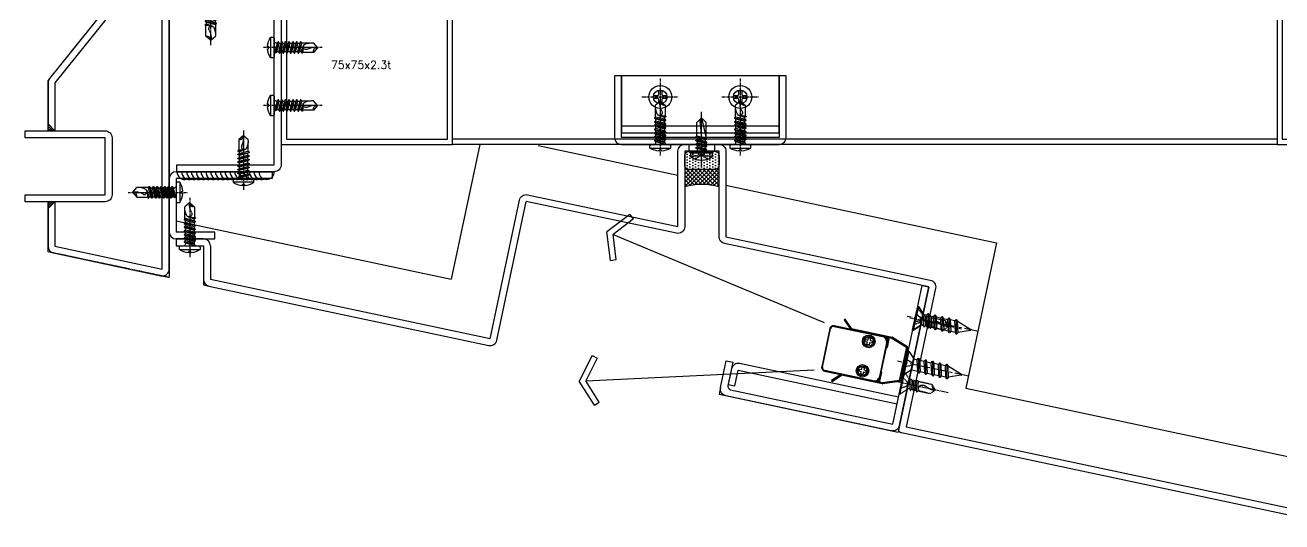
# Model space of a CAD drawing. Extents: x -3378 to 102197, y -3799 to 48702.
# Drawn here: x 85036 to 85585, y 17553 to 17770 of the extents above; entities that cross this region are included whole.
import ezdxf

# ---------------------------------------------------------------- set-up
doc = ezdxf.new("R2010")
doc.units = 0
doc.linetypes.add('CENTER', pattern=[2, 1.25, -0.25, 0.25, -0.25])
doc.linetypes.add('HIDDEN', pattern=[0.375, 0.25, -0.125])
for name, color, linetype in [('24WELD', 55, 'Continuous'), ('ARR', 6, 'Continuous'), ('BCM-draft', 252, 'Continuous'), ('BCM-SIL', 8, 'Continuous'), ('CENTER', 4, 'CENTER'), ('CL', 14, 'CENTER'), ('GM_SECT_15', 15, 'Continuous'), ('HIDDEN', 9, 'HIDDEN'), ('LAYER3', 165, 'Continuous'), ('螺絲 固定五金 FASTENERS', 124, 'Continuous'), ('螺絲、螺栓', 4, 'Continuous'), ('視覺模型鋁擠型暫替', 4, 'Continuous'), ('視覺模型鋁擠型暫替-RefEdit0', 4, 'Continuous'), ('金屬面材 METAL PANEL', 2, 'Continuous'), ('隱藏線 HIDDEN', 8, 'HIDDEN')]:
    doc.layers.add(name, color=color, linetype=linetype)
doc.layers.add('不顯示', color=254, linetype='Continuous', plot=False)
doc.styles.add('DIM', font='simplex.shx', dxfattribs={"bigfont": 'chineset.shx'})
pattern_1 = [(45, (-80779.971, -992207.95374), (-0.44194173824, 0.44194173824), [])]

# ---------------------------------------------------------------- blocks, each defined once
blk = doc.blocks.new('雨遮外緣鋁擠型03')
at = {"layer": '視覺模型鋁擠型暫替', "linetype": 'Continuous'}
h = blk.add_hatch(dxfattribs=at)
h.set_pattern_fill('ANSI31', color=1, scale=5)
h.set_pattern_definition(pattern_1)
h.paths.add_polyline_path([(0, 53), (3, 53), (0, 56)])
h = blk.add_hatch(dxfattribs=at)
h.set_pattern_fill('ANSI31', color=1, scale=5)
h.set_pattern_definition(pattern_1)
h.paths.add_polyline_path([(0, 19), (3, 22), (0, 22)])
for p, q in [((0, 56), (0, 56)), ((0, 56), (0, 56)), ((0, 56), (3, 53)), ((3, 22), (0, 19)), ((0, 19), (0, 19)), ((0, 19), (0, 19))]:
    blk.add_line(p, q, dxfattribs=at)
at = {"layer": '視覺模型鋁擠型暫替', "color": 1, "linetype": 'Continuous'}
for points in [[(3, 53), (0, 53), (0, 56), (3, 53)], [(3, 22), (0, 22), (0, 19), (3, 22)]]:
    blk.add_lwpolyline(points, dxfattribs=at)
at = {"layer": '金屬面材 METAL PANEL'}
blk.add_lwpolyline([(0, 19), (0, 2.54, 0.3543), (2.38, -0.39), (49.38, -10.35, 0.476787), (53, -7.42), (53, 137.36), (50.11, 137.36), (0.66, 75.82, 0.170863), (0, 73.94), (0, 56)], format="xyb", dxfattribs=at)
blk.add_lwpolyline([(2.99, 22), (3, 2.54), (50, -7.42), (50, 132.43), (3, 73.94), (2.99, 53)], dxfattribs=at)
blk.add_lwpolyline([(-10, 53), (25, 53, -0.414214), (28, 50), (28, 25, -0.414214), (25, 22), (-10, 22), (-10, 25), (25, 25), (25, 50), (-10, 50)], format="xyb", close=True, dxfattribs=at)
at = {"layer": '隱藏線 HIDDEN'}
blk.add_lwpolyline([(0, 53), (0, 75), (50.11, 137.36), (53, 137.36), (53, -11.12), (0, 0.11), (0, 22)], dxfattribs=at)
blk = doc.blocks.new('A$C19CB1797')
at = {"layer": 'BCM-SIL'}
for p, q in [((8.28, 24.29, 0), (8.28, 0, 0)), ((3.53, 19.39, 0), (13.03, 19.39, 0)), ((3.53, 18.16, 0), (13.03, 18.16, 0)), ((6.49, 17.06, 0), (5.88, 16.71, 0)), ((5.88, 16.71, 0), (10.68, 15.91, 0)), ((5.88, 16.71, 0), (5.88, 16.51, 0)), ((5.88, 16.51, 0), (10.68, 15.72, 0)), ((5.88, 16.51, 0), (6.49, 16.16, 0)), ((6.49, 17.06, 0), (10.07, 16.26, 0)), ((10.07, 17.06, 0), (10.07, 16.26, 0)), ((10.07, 17.06, 0), (10.07, 16.26, 0)), ((6.49, 15.47, 0), (5.88, 15.12, 0)), ((5.88, 15.12, 0), (10.68, 14.32, 0)), ((5.88, 15.12, 0), (5.88, 14.92, 0)), ((5.88, 14.92, 0), (10.68, 14.13, 0)), ((5.88, 14.92, 0), (6.49, 14.57, 0)), ((6.49, 13.88, 0), (5.88, 13.53, 0)), ((5.88, 13.53, 0), (10.68, 12.74, 0)), ((5.88, 13.53, 0), (5.88, 13.33, 0)), ((5.88, 13.33, 0), (10.68, 12.54, 0)), ((5.88, 13.33, 0), (6.49, 12.98, 0)), ((6.49, 12.3, 0), (5.88, 11.94, 0)), ((5.88, 11.94, 0), (10.68, 11.15, 0)), ((5.88, 11.94, 0), (5.88, 11.75, 0)), ((5.88, 11.75, 0), (10.68, 10.95, 0)), ((5.88, 11.75, 0), (6.28, 11.52, 0)), ((8.28, 2.66, 0), (6.28, 11.52, 0)), ((6.28, 11.52, 0), (6.28, 4.66, 0)), ((6.28, 11.52, 0), (10.28, 10.72, 0)), ((6.49, 16.16, 0), (10.07, 15.36, 0)), ((6.49, 16.16, 0), (6.49, 15.47, 0)), ((6.49, 15.47, 0), (10.07, 14.68, 0)), ((6.49, 14.57, 0), (10.07, 13.78, 0)), ((6.49, 14.57, 0), (6.49, 13.88, 0)), ((6.49, 13.88, 0), (10.07, 13.09, 0)), ((6.49, 12.98, 0), (10.07, 12.19, 0)), ((6.49, 12.98, 0), (6.49, 12.3, 0)), ((6.49, 12.3, 0), (10.07, 11.5, 0)), ((9.03, 4.16, 0), (8.28, 11.12, 0)), ((10.07, 16.26, 0), (10.68, 15.91, 0)), ((10.68, 15.72, 0), (10.07, 15.36, 0)), ((10.07, 15.36, 0), (10.07, 14.68, 0)), ((10.07, 14.68, 0), (10.68, 14.32, 0)), ((10.68, 14.13, 0), (10.07, 13.78, 0)), ((10.07, 13.78, 0), (10.07, 13.09, 0)), ((10.07, 13.09, 0), (10.68, 12.74, 0)), ((10.68, 12.54, 0), (10.07, 12.19, 0)), ((10.07, 12.19, 0), (10.07, 11.5, 0)), ((10.07, 11.5, 0), (10.68, 11.15, 0)), ((10.68, 15.91, 0), (10.68, 15.72, 0)), ((10.68, 14.32, 0), (10.68, 14.13, 0)), ((10.68, 12.74, 0), (10.68, 12.54, 0)), ((10.68, 11.15, 0), (10.68, 10.95, 0)), ((10.68, 10.95, 0), (10.28, 10.72, 0)), ((10.28, 10.72, 0), (10.28, 4.66, 0)), ((6.28, 4.66, 0), (8.28, 2.66, 0)), ((8.28, 2.66, 0), (10.28, 4.66, 0)), ((8.28, 2.66, 0), (9.03, 4.16, 0))]:
    blk.add_line(p, q, dxfattribs=at)
at = {"layer": 'BCM-SIL', "elevation": 0}
blk.add_lwpolyline([(12.8, 19.81, 0.297439), (3.75, 19.81, 0.253368), (3.53, 19.39), (3.53, 18.16, 0.414214), (4.03, 17.66), (12.53, 17.66, 0.414214), (13.03, 18.16), (13.03, 19.39, 0.253368)], format="xyb", close=True, dxfattribs=at)
at = {"layer": 'BCM-SIL', "ltscale": 0.1, "elevation": 0}
blk.add_lwpolyline([(5.78, 20.77), (7.8, 18.64, 0.205918), (8.28, 18.43, 0.205918), (8.75, 18.64), (10.78, 20.77)], format="xyb", dxfattribs=at)
at = {"layer": 'BCM-SIL'}
for centre, start, end in [((5.89, 17.06, 0), 0, 90), ((10.67, 17.06, 0), 90, 180)]:
    blk.add_arc(centre, 0.6, start, end, dxfattribs=at)
blk = doc.blocks.new('*U652')
blk.add_lwpolyline([(5, -0.3), (5, 0), (-5, 0), (-5, -0.3)])
at = {"layer": 'CL'}
blk.add_line((0, -20.87), (0, 2.23), dxfattribs=at)
at = {"layer": 'HIDDEN'}
for p, q in [((-5, -0.3), (-2.5, -2.8)), ((5, -0.3), (-5, -0.3)), ((2.5, -2.8), (-2.5, -2.8)), ((-1.92, -4.11), (-2.46, -4.42)), ((-2.46, -4.42), (-2.46, -4.6)), ((-2.46, -4.6), (-1.92, -4.91)), ((1.92, -3.4), (-1.92, -4.11)), ((-1.92, -4.11), (-1.92, -3.51)), ((1.92, -4.2), (-1.92, -4.91)), ((1.92, -4.83), (-1.92, -5.54)), ((-1.92, -5.54), (-1.92, -4.91)), ((1.92, -3.4), (2.46, -3.71)), ((2.46, -3.89), (1.92, -4.2)), ((1.92, -4.83), (1.92, -4.2)), ((1.92, -4.83), (2.46, -5.14)), ((2.46, -5.32), (1.92, -5.63)), ((2.46, -3.71), (2.46, -3.89)), ((5, -0.3), (2.5, -2.8)), ((-1.92, -5.54), (-2.46, -5.85)), ((-2.46, -5.85), (-2.46, -6.03)), ((-2.46, -6.03), (-1.92, -6.34)), ((-1.92, -6.97), (-2.46, -7.28)), ((-2.46, -7.28), (-2.46, -7.46)), ((-2.46, -7.46), (-2.05, -7.7)), ((2.05, -6.98), (-2.05, -7.7)), ((-2.05, -13.3), (-2.05, -7.7)), ((-2.05, -13.3), (-1.9, -8.44)), ((1.92, -5.63), (-1.92, -6.34)), ((1.92, -6.26), (-1.92, -6.97)), ((-1.92, -6.97), (-1.92, -6.34)), ((1.92, -6.26), (2.46, -6.57)), ((2.46, -6.75), (2.05, -6.98)), ((2.05, -13.25), (2.05, -6.98)), ((2.46, -6.57), (2.46, -6.75)), ((0, -15), (-2.05, -13.3)), ((2.05, -13.25), (0, -15))]:
    blk.add_line(p, q, dxfattribs=at)
for points in [[(-2.5, 0), (-1.03, -2.24, 0.216006), (0, -2.8)], [(2.5, 0), (1.03, -2.24, -0.216006), (0, -2.8)]]:
    blk.add_lwpolyline(points, format="xyb", dxfattribs=at)
for points in [[(-1.9, -8.44), (-1.71, -8.23), (-1.43, -8.04), (-1.18, -7.91), (-0.96, -7.83), (-0.77, -7.79), (-0.6, -7.78), (-0.45, -7.79), (-0.31, -7.82), (-0.18, -7.85), (-0.06, -7.89), (0.05, -7.93), (0.16, -7.97), (0.25, -8.02), (0.34, -8.08), (0.42, -8.14), (0.49, -8.2), (0.55, -8.26), (0.61, -8.33), (0.66, -8.4), (0.7, -8.48), (0.75, -8.56), (0.78, -8.64), (0.82, -8.72), (0.86, -8.8), (0.89, -8.89), (0.93, -8.98), (0.96, -9.07), (0.98, -9.16), (1.01, -9.26), (1.02, -9.37), (1.03, -9.48), (1.03, -9.6), (1.01, -9.73), (0.99, -9.86), (0.96, -10.01), (0.92, -10.15), (0.88, -10.31), (0.82, -10.47), (0.77, -10.63), (0.71, -10.8), (0.64, -10.97), (0.57, -11.14), (0.5, -11.32), (0.43, -11.5), (0.36, -11.68), (0.28, -11.86), (0.21, -12.04), (0.14, -12.22), (0.07, -12.41), (0.01, -12.61), (-0.05, -12.85), (-0.09, -13.14), (-0.11, -13.51), (-0.12, -13.97), (-0.1, -14.53), (0, -15)], [(1.92, -6.26), (1.92, -5.63)], [(2.05, -13.25), (1.65, -13.31), (1.2, -13.49), (0.87, -13.66), (0.62, -13.82), (0.43, -14), (0.27, -14.23), (0.12, -14.52), (0, -15)]]:
    blk.add_lwpolyline(points, dxfattribs=at)
for centre, radius, start, end in [((-2.62, -3.49), 0.699, 357.9568, 80.164), ((2.61, -3.48), 0.689, 98.9003, 173.2586)]:
    blk.add_arc(centre, radius, start, end, dxfattribs=at)
blk = doc.blocks.new('*U651')
blk.add_lwpolyline([(5, -0.3), (5, 0), (-5, 0), (-5, -0.3)])
at = {"layer": 'CL'}
blk.add_line((0, -20.87), (0, 2.23), dxfattribs=at)
at = {"layer": 'HIDDEN'}
for p, q in [((-5, -0.3), (-2.5, -2.8)), ((5, -0.3), (-5, -0.3)), ((2.5, -2.8), (-2.5, -2.8)), ((-1.92, -4.11), (-2.46, -4.42)), ((-2.46, -4.42), (-2.46, -4.6)), ((-2.46, -4.6), (-1.92, -4.91)), ((1.92, -3.4), (-1.92, -4.11)), ((-1.92, -4.11), (-1.92, -3.51)), ((1.92, -4.2), (-1.92, -4.91)), ((1.92, -4.83), (-1.92, -5.54)), ((-1.92, -5.54), (-1.92, -4.91)), ((1.92, -3.4), (2.46, -3.71)), ((2.46, -3.89), (1.92, -4.2)), ((1.92, -4.83), (1.92, -4.2)), ((1.92, -4.83), (2.46, -5.14)), ((2.46, -5.32), (1.92, -5.63)), ((2.46, -3.71), (2.46, -3.89)), ((5, -0.3), (2.5, -2.8)), ((-1.92, -5.54), (-2.46, -5.85)), ((-2.46, -5.85), (-2.46, -6.03)), ((-2.46, -6.03), (-1.92, -6.34)), ((-1.92, -6.97), (-2.46, -7.28)), ((-2.46, -7.28), (-2.46, -7.46)), ((-2.46, -7.46), (-2.05, -7.7)), ((2.05, -6.98), (-2.05, -7.7)), ((-2.05, -13.3), (-2.05, -7.7)), ((-2.05, -13.3), (-1.9, -8.44)), ((1.92, -5.63), (-1.92, -6.34)), ((1.92, -6.26), (-1.92, -6.97)), ((-1.92, -6.97), (-1.92, -6.34)), ((1.92, -6.26), (2.46, -6.57)), ((2.46, -6.75), (2.05, -6.98)), ((2.05, -13.25), (2.05, -6.98)), ((2.46, -6.57), (2.46, -6.75)), ((0, -15), (-2.05, -13.3)), ((2.05, -13.25), (0, -15))]:
    blk.add_line(p, q, dxfattribs=at)
for points in [[(-2.5, 0), (-1.03, -2.24, 0.216006), (0, -2.8)], [(2.5, 0), (1.03, -2.24, -0.216006), (0, -2.8)]]:
    blk.add_lwpolyline(points, format="xyb", dxfattribs=at)
for points in [[(-1.9, -8.44), (-1.71, -8.23), (-1.43, -8.04), (-1.18, -7.91), (-0.96, -7.83), (-0.77, -7.79), (-0.6, -7.78), (-0.45, -7.79), (-0.31, -7.82), (-0.18, -7.85), (-0.06, -7.89), (0.05, -7.93), (0.16, -7.97), (0.25, -8.02), (0.34, -8.08), (0.42, -8.14), (0.49, -8.2), (0.55, -8.26), (0.61, -8.33), (0.66, -8.4), (0.7, -8.48), (0.75, -8.56), (0.78, -8.64), (0.82, -8.72), (0.86, -8.8), (0.89, -8.89), (0.93, -8.98), (0.96, -9.07), (0.98, -9.16), (1.01, -9.26), (1.02, -9.37), (1.03, -9.48), (1.03, -9.6), (1.01, -9.73), (0.99, -9.86), (0.96, -10.01), (0.92, -10.15), (0.88, -10.31), (0.82, -10.47), (0.77, -10.63), (0.71, -10.8), (0.64, -10.97), (0.57, -11.14), (0.5, -11.32), (0.43, -11.5), (0.36, -11.68), (0.28, -11.86), (0.21, -12.04), (0.14, -12.22), (0.07, -12.41), (0.01, -12.61), (-0.05, -12.85), (-0.09, -13.14), (-0.11, -13.51), (-0.12, -13.97), (-0.1, -14.53), (0, -15)], [(1.92, -6.26), (1.92, -5.63)], [(2.05, -13.25), (1.65, -13.31), (1.2, -13.49), (0.87, -13.66), (0.62, -13.82), (0.43, -14), (0.27, -14.23), (0.12, -14.52), (0, -15)]]:
    blk.add_lwpolyline(points, dxfattribs=at)
for centre, radius, start, end in [((-2.62, -3.49), 0.699, 357.9568, 80.164), ((2.61, -3.48), 0.689, 98.9003, 173.2586)]:
    blk.add_arc(centre, radius, start, end, dxfattribs=at)
blk = doc.blocks.new('75x75x2.3t')
at = {"layer": 'GM_SECT_15'}
for points in [[(0, -75), (75, -75), (75, 0), (0, 0)], [(2.3, -72.7), (72.7, -72.7), (72.7, -2.3), (2.3, -2.3)]]:
    blk.add_lwpolyline(points, close=True, dxfattribs=at)
at = {"layer": '不顯示', "linetype": 'Continuous', "insert": (21.79, -38.48), "char_height": 3.5, "attachment_point": 1, "style": 'DIM'}
blk.add_mtext_dynamic_manual_height_columns('75x75x2.3t', width=3.4858, gutter_width=17.5, heights=[0], dxfattribs=at)
blk = doc.blocks.new('*U35')
blk.add_lwpolyline([(1.22, 0.68), (2.48, 0.68, -0.398336), (3.02, 0.16, -0.027263), (3.02, -0.16, -0.398336), (2.48, -0.68), (1.22, -0.68, 0.414214), (0.68, -1.22), (0.68, -2.48, -0.398336), (0.16, -3.02, -0.027263), (-0.16, -3.02, -0.398336), (-0.68, -2.48), (-0.68, -1.22, 0.414214), (-1.22, -0.68), (-2.48, -0.68, -0.398336), (-3.02, -0.16, -0.027263), (-3.02, 0.16, -0.398336), (-2.48, 0.68), (-1.22, 0.68, 0.414214), (-0.68, 1.22), (-0.68, 2.48, -0.398336), (-0.16, 3.02, -0.027263), (0.16, 3.02, -0.398336), (0.68, 2.48), (0.68, 1.22, 0.414214)], format="xyb", close=True)
blk.add_circle((0, 0), 5)
at = {"layer": 'CL'}
for p, q in [((0, 8.04), (0, -8.04)), ((-8.04, 0), (8.04, 0))]:
    blk.add_line(p, q, dxfattribs=at)
blk = doc.blocks.new('圓孔6mm')
at = {"layer": '視覺模型鋁擠型暫替', "color": 6, "linetype": 'Continuous'}
blk.add_circle((0, 0), 3, dxfattribs=at)
at = {"layer": 'BCM-draft'}
blk.add_blockref('*U35', (0, 0), dxfattribs=at)
blk = doc.blocks.new('A$C20AE7E0D')
at = {"layer": 'ARR', "color": 0, "linetype": 'CENTER', "ltscale": 0.87}
blk.add_line((21, 0), (-5.1, 0), dxfattribs=at)
at = {"layer": 'ARR', "color": 0, "linetype": 'ByBlock', "ltscale": 0.3}
for p, q in [((-1.61, -4.5), (-1.61, 4.5)), ((0.5, 2.24), (1.14, 1.9)), ((0.72, 2.13), (1.65, -2.5)), ((1.89, 1.9), (1.14, 1.9)), ((2.24, 2.5), (3.24, -2.5)), ((3.48, 1.9), (2.73, 1.9)), ((3.83, 2.5), (4.83, -2.5)), ((5.07, 1.9), (4.32, 1.9)), ((5.42, 2.5), (6.42, -2.5)), ((6.81, 1.9), (5.91, 1.9)), ((7.16, 2.5), (8.16, -2.5)), ((8.4, 1.9), (7.65, 1.9)), ((8.75, 2.5), (9.75, -2.5)), ((10.14, 1.9), (9.24, 1.9)), ((10.49, 2.5), (11.49, -2.5)), ((11.73, 1.9), (10.98, 1.9)), ((12.08, 2.5), (12.7, -0.6)), ((17.12, 2.1), (12.46, 2.1)), ((18.83, 0.06), (17.12, 2.1)), ((18.83, 0.06), (18.95, 0.06)), ((19, -0.01), (19, 0.01)), ((2.14, -1.9), (2.89, -1.9)), ((3.73, -1.9), (4.48, -1.9)), ((5.32, -1.9), (6.07, -1.9)), ((6.91, -1.9), (7.81, -1.9)), ((8.65, -1.9), (9.4, -1.9)), ((10.24, -1.9), (11.14, -1.9)), ((11.87, -2.1), (15.91, -2.1)), ((18.83, -0.06), (17.12, -2.1)), ((18.83, -0.06), (18.95, -0.06))]:
    blk.add_line(p, q, dxfattribs=at)
blk.add_lwpolyline([(-2.98, -0.5, 0.134476), (-1.61, -4.5), (-0.58, -4.5, 0.198912), (-0.44, -4.44), (-0.06, -4.06, 0.198912), (0, -3.92), (0, 3.92, 0.198912), (-0.06, 4.06), (-0.44, 4.44, 0.198912), (-0.58, 4.5), (-1.61, 4.5, 0.134562), (-2.98, 0.5), (-2.48, 0.5), (-2.48, -0.5), (-2.98, -0.5)], format="xyb", dxfattribs=at)
blk.add_lwpolyline([(1.14, 1.9), (2.14, -1.9), (1.8, -2.5), (1.65, -2.5), (1.3, -1.9), (0.3, 1.9), (0.5, 2.24)], dxfattribs=at)
for points in [[(3.24, -2.5), (2.89, -1.9), (1.89, 1.9), (2.24, 2.5), (2.39, 2.5), (2.73, 1.9), (3.73, -1.9), (3.39, -2.5)], [(4.83, -2.5), (4.48, -1.9), (3.48, 1.9), (3.83, 2.5), (3.98, 2.5), (4.32, 1.9), (5.32, -1.9), (4.98, -2.5)], [(6.42, -2.5), (6.07, -1.9), (5.07, 1.9), (5.42, 2.5), (5.57, 2.5), (5.91, 1.9), (6.91, -1.9), (6.57, -2.5)], [(8.16, -2.5), (7.81, -1.9), (6.81, 1.9), (7.16, 2.5), (7.31, 2.5), (7.65, 1.9), (8.65, -1.9), (8.31, -2.5)], [(9.75, -2.5), (9.4, -1.9), (8.4, 1.9), (8.75, 2.5), (8.9, 2.5), (9.24, 1.9), (10.24, -1.9), (9.9, -2.5)], [(11.49, -2.5), (11.14, -1.9), (10.14, 1.9), (10.49, 2.5), (10.64, 2.5), (10.98, 1.9), (11.98, -1.9), (11.64, -2.5)], [(12.08, 2.5), (11.73, 1.9), (12.7, -0.6), (12.46, 2.1), (12.23, 2.5)]]:
    blk.add_lwpolyline(points, close=True, dxfattribs=at)
for centre, radius, start, end in [((0.67, 3.07), 0.874, 220.3388, 257.7802), ((13.86, -0.29), 1.2, 56.152, 236.152), ((17.85, 6.88), 7.01, 241.6458, 278.008), ((18.9, 1.75), 1.82, 168.8617, 267.6865), ((18.95, 0.01), 0.05, 0, 90), ((1.17, -3.34), 1.44, 84.7312, 144.22), ((16.52, 4.88), 7.01, 241.6458, 274.9541), ((18.95, -0.01), 0.05, 270, 0)]:
    blk.add_arc(centre, radius, start, end, dxfattribs=at)
blk = doc.blocks.new('*U77')
at = {"color": 0, "linetype": 'ByBlock'}
blk.add_blockref('A$C20AE7E0D', (0, 0), dxfattribs=at)
blk = doc.blocks.new('4t托架')
at = {"layer": '視覺模型鋁擠型暫替', "color": 6, "linetype": 'Continuous'}
blk.add_line((-0.7, -22), (-69.7, -22), dxfattribs=at)
at = {"layer": '視覺模型鋁擠型暫替', "color": 6, "linetype": 'Continuous', "elevation": 0}
blk.add_lwpolyline([(-69.7, -25), (-0.7, -25), (-0.7, 0), (-69.7, 0)], close=True, dxfattribs=at)
at = {"layer": '金屬面材 METAL PANEL', "linetype": 'Continuous', "elevation": 0}
blk.add_lwpolyline([(-69.7, 0), (-72.7, 0), (-72.7, -27, 0.414214), (-69.7, -30), (-0.7, -30, 0.414214), (2.3, -27), (2.3, 0), (-0.7, 0), (-0.7, -27), (-69.7, -27)], format="xyb", close=True, dxfattribs=at)
at = {"layer": '螺絲 固定五金 FASTENERS', "xscale": -1, "rotation": 270}
for p in [(-52.7, -30), (-17.7, -30)]:
    blk.add_blockref('*U77', p, dxfattribs=at)
at = {"layer": '視覺模型鋁擠型暫替', "linetype": 'Continuous'}
for p in [(-52.7, -9.26), (-17.7, -9.26)]:
    blk.add_blockref('圓孔6mm', p, dxfattribs=at)
blk = doc.blocks.new('*u927')
at = {"layer": 'CENTER', "color": 0, "ltscale": 5}
blk.add_line((28.28, 0), (-3.62, 0), dxfattribs=at)
at = {"layer": '螺絲、螺栓', "color": 0, "linetype": 'ByBlock', "ltscale": 0.2}
for p, q in [((0.3, 5.3), (0.3, -5.3)), ((3.1, 2.5), (3.1, -2.5)), ((3.1, 2.39), (4.64, 2.39)), ((5.08, 3.15), (6.34, -3.15)), ((5.7, 2.39), (7.79, 2.39)), ((8.23, 3.15), (9.49, -3.15)), ((8.85, 2.39), (10.94, 2.39)), ((11.38, 3.15), (12.64, -3.15)), ((12, 2.39), (14.09, 2.39)), ((14.53, 3.15), (15.79, -3.15)), ((17.24, 2.39), (15.15, 2.39)), ((17.68, 3.15), (18.94, -3.15)), ((18.17, 2.61), (24.84, 0.24)), ((3.1, -2.39), (5.9, -2.39)), ((6.96, -2.39), (9.05, -2.39)), ((10.11, -2.39), (12.2, -2.39)), ((13.26, -2.39), (15.35, -2.39)), ((16.41, -2.39), (18.5, -2.39)), ((24.84, -0.23), (19.52, -2.25))]:
    blk.add_line(p, q, dxfattribs=at)
blk.add_lwpolyline([(3.1, -2.5), (0.3, -5.3), (0, -5.3), (0, 5.3), (0.3, 5.3), (3.1, 2.5)], dxfattribs=at)
blk.add_lwpolyline([(0, 1.61, -0.048054), (2.67, 0.68, -0.292428), (3.1, 0, -0.292428), (2.67, -0.68, -0.048054), (0, -1.61, -0.048054)], format="xyb", dxfattribs=at)
for points in [[(6.34, -3.15), (5.9, -2.39), (4.64, 2.39), (5.08, 3.15), (5.27, 3.15), (5.7, 2.39), (6.96, -2.39), (6.53, -3.15)], [(9.49, -3.15), (9.05, -2.39), (7.79, 2.39), (8.23, 3.15), (8.42, 3.15), (8.85, 2.39), (10.11, -2.39), (9.68, -3.15)], [(12.64, -3.15), (12.2, -2.39), (10.94, 2.39), (11.38, 3.15), (11.57, 3.15), (12, 2.39), (13.26, -2.39), (12.83, -3.15)], [(15.79, -3.15), (15.35, -2.39), (14.09, 2.39), (14.53, 3.15), (14.72, 3.15), (15.15, 2.39), (16.41, -2.39), (15.98, -3.15)], [(18.94, -3.15), (18.5, -2.39), (17.24, 2.39), (17.68, 3.15), (17.87, 3.15), (18.3, 2.39), (19.56, -2.39), (19.13, -3.15)]]:
    blk.add_lwpolyline(points, close=True, dxfattribs=at)
blk.add_arc((24.75, 0), 0.252, 292.1627, 69.4623, dxfattribs=at)
blk = doc.blocks.new('*U929')
blk.add_blockref('*u927', (0, 0))
blk = doc.blocks.new('燈座')
for p, q in [((-78.77, 14.27), (-79.2, 11.3)), ((-79.16, 11.3), (0, 0)), ((0.42, 2.97, 0), (0, 0))]:
    blk.add_line(p, q)
at = {"layer": '金屬面材 METAL PANEL', "linetype": 'Continuous'}
for points in [[(9.18, 64.35), (0.42, 2.97, -0.414214), (-2.97, 0.42), (-76.23, 10.88, -0.414214), (-78.77, 14.27), (-77.08, 26.15), (-74.11, 25.73), (-75.59, 15.33, 0.414214), (-74.32, 13.64), (-2.55, 3.39), (6.21, 64.77)], [(-72.55, 15.4), (-71.56, 22.33), (-1.27, 12.3), (-0.85, 15.27), (-71.14, 25.3, 0.414214), (-74.53, 22.76), (-75.52, 15.83)]]:
    blk.add_lwpolyline(points, format="xyb", close=True, dxfattribs=at)
at = {"layer": '螺絲 固定五金 FASTENERS', "rotation": 351.8790730473864}
for p in [(4.14, 50.28, 0), (1.32, 30.48, 0)]:
    blk.add_blockref('*U929', p, dxfattribs=at)
blk = doc.blocks.new('箭頭2')
at = {"layer": 'LAYER3', "ltscale": 10}
for p, q in [((-21.7, -12.5), (0, 0)), ((21.7, -12.5), (0, 0)), ((-19.2, -16.8), (0, -5.8)), ((19.2, -16.8), (0, -5.8)), ((0, -5.8), (0, -205.8)), ((-21.7, -12.5), (-19.2, -16.8)), ((21.7, -12.5), (19.2, -16.8))]:
    blk.add_line(p, q, dxfattribs=at)
blk = doc.blocks.new('L1燈具')
at = {"color": 133, "linetype": 'Continuous'}
for p, q in [((-26.94, 17.91), (-27.33, 17.61)), ((-27.33, 17.61), (-24.4, 13.7)), ((-24, 14), (-26.94, 17.91)), ((-24, 14), (-5.92, 11.42)), ((-9.83, 11.47), (-5.99, 10.93)), ((-5.76, 11.36), (0.79, 7.86)), ((-8.34, 6.76), (-7.85, 6.69)), ((-7.78, 10.68), (-8.05, 8.75)), ((-7.29, 10.61), (-7.85, 6.69)), ((-5.99, 10.93), (0.56, 7.42)), ((0.56, 7.42), (-1.54, -7.28)), ((1.05, 7.35), (-1.05, -7.35)), ((-9.97, -8.15), (-9.41, -4.23)), ((-9.9, -4.16), (-9.41, -4.23)), ((-27.26, -6.33), (-31.17, -9.26)), ((-30.87, -9.66), (-31.17, -9.26)), ((-30.87, -9.66), (-26.96, -6.72)), ((-8.88, -9.3), (-26.96, -6.72)), ((-8.81, -8.81), (-12.64, -8.27)), ((-10.46, -8.08), (-10.18, -6.15)), ((-1.54, -7.28), (-8.81, -8.81)), ((-1.44, -7.77), (-8.71, -9.3))]:
    blk.add_line(p, q, dxfattribs=at)
at = {"color": 53}
for p, q in [((-33.28, 13.37), (-35.71, -3.65)), ((-10.1, 11.58), (-31.58, 14.64)), ((-10.13, -6.29), (-7.98, 8.75)), ((-34.43, -5.35), (-12.96, -8.41))]:
    blk.add_line(p, q, dxfattribs=at)
at = {"color": 165}
for p, q in [((-35.67, -3.63), (-33.25, 13.34)), ((-35.48, -3.66), (-33.06, 13.31)), ((-33.28, 13.37), (-33.22, 13.62)), ((-33.28, 13.37), (-33.28, 13.37)), ((-33.25, 13.34), (-33.28, 13.37)), ((-33.06, 13.31), (-33.25, 13.34)), ((-33.22, 13.62), (-33.1, 13.9)), ((-33.1, 13.9), (-32.92, 14.15)), ((-31.59, 14.41), (-31.56, 14.61)), ((-31.59, 14.41), (-10.16, 11.36)), ((-31.56, 14.61), (-31.58, 14.64)), ((-31.58, 14.64), (-31.58, 14.64)), ((-31.56, 14.61), (-10.14, 11.55)), ((-10.16, 11.36), (-10.14, 11.55)), ((-10.14, 11.55), (-10.1, 11.58)), ((-10.1, 11.58), (-10.1, 11.58)), ((-17.58, 8.59), (-17.44, 9.58)), ((-16.59, 8.45), (-17.58, 8.59)), ((-17.44, 9.58), (-16.45, 9.44)), ((-16.73, 7.46), (-16.59, 8.45)), ((-15.74, 7.32), (-16.73, 7.46)), ((-16.45, 9.44), (-16.31, 10.43)), ((-16.31, 10.43), (-15.32, 10.29)), ((-15.6, 8.31), (-15.74, 7.32)), ((-14.61, 8.17), (-15.6, 8.31)), ((-15.32, 10.29), (-15.46, 9.3)), ((-15.46, 9.3), (-14.47, 9.16)), ((-14.47, 9.16), (-14.61, 8.17)), ((-8.21, 8.75), (-10.35, -6.23)), ((-8.01, 8.73), (-10.15, -6.26)), ((-10.1, -6.1), (-8.01, 8.55)), ((-8.21, 8.75), (-8.01, 8.73)), ((-8.01, 8.73), (-7.98, 8.75)), ((-7.98, 8.75), (-7.98, 8.75)), ((-35.72, -3.9), (-35.71, -3.65)), ((-35.68, -4.21), (-35.72, -3.9)), ((-35.67, -3.63), (-35.71, -3.65)), ((-35.71, -3.65), (-35.71, -3.65)), ((-35.58, -4.5), (-35.68, -4.21)), ((-35.48, -3.66), (-35.67, -3.63)), ((-34.4, -5.32), (-34.43, -5.35)), ((-34.43, -5.35), (-34.43, -5.35)), ((-34.37, -5.13), (-34.4, -5.32)), ((-12.98, -8.38), (-34.4, -5.32)), ((-12.95, -8.18), (-34.37, -5.13)), ((-19.44, -4.45), (-19.3, -3.46)), ((-18.45, -4.59), (-19.44, -4.45)), ((-19.3, -3.46), (-18.31, -3.6)), ((-18.59, -5.58), (-18.45, -4.59)), ((-18.31, -3.6), (-18.17, -2.61)), ((-18.17, -2.61), (-17.18, -2.75)), ((-17.46, -4.73), (-17.6, -5.72)), ((-16.47, -4.87), (-17.46, -4.73)), ((-17.18, -2.75), (-17.32, -3.74)), ((-17.32, -3.74), (-16.33, -3.88)), ((-16.33, -3.88), (-16.47, -4.87)), ((-17.6, -5.72), (-18.59, -5.58)), ((-12.95, -8.18), (-12.98, -8.38)), ((-12.98, -8.38), (-12.96, -8.41)), ((-12.96, -8.41), (-12.96, -8.41)), ((-10.35, -6.23), (-10.15, -6.26)), ((-10.15, -6.26), (-10.13, -6.29)), ((-10.13, -6.29), (-10.13, -6.29))]:
    blk.add_line(p, q, dxfattribs=at)
at = {"color": 165, "linetype": 'Continuous'}
for p, q in [((-24, 14), (-24.4, 13.7)), ((-24, 14), (-24.25, 13.57)), ((-24, 14), (-24.07, 13.54)), ((-7.73, 11.17), (-7.88, 11.06)), ((-5.92, 11.42), (-5.99, 10.93)), ((-5.76, 11.36), (-5.99, 10.93)), ((-8.29, 8.76), (-8.09, 8.73)), ((-8.09, 8.73), (-8.06, 8.75)), ((-8.06, 8.72), (-7.57, 8.65)), ((-7.29, 10.61), (-7.78, 10.68)), ((0.79, 7.86), (0.56, 7.42)), ((1.05, 7.35), (0.56, 7.42)), ((-26.96, -6.72), (-27.26, -6.33)), ((-26.96, -6.72), (-27.08, -6.24)), ((-26.96, -6.72), (-26.89, -6.26)), ((-10.55, -8.56), (-10.66, -8.41)), ((-9.97, -8.15), (-10.46, -8.08)), ((-10.4, -6.09), (-10.21, -6.12)), ((-10.21, -6.12), (-10.19, -6.15)), ((-10.18, -6.12), (-9.69, -6.19)), ((-8.88, -9.3), (-8.81, -8.81)), ((-8.71, -9.3), (-8.81, -8.81)), ((-1.44, -7.77), (-1.54, -7.28)), ((-1.05, -7.35), (-1.54, -7.28))]:
    blk.add_line(p, q, dxfattribs=at)
at = {"color": 165}
for points in [[(-32.92, 14.15), (-32.69, 14.36), (-32.43, 14.52), (-32.13, 14.62), (-31.83, 14.66), (-31.58, 14.64)], [(-10.1, 11.58), (-9.67, 11.47), (-9.21, 11.27), (-8.8, 10.97), (-8.46, 10.6), (-8.2, 10.17), (-8.03, 9.69), (-7.96, 9.2), (-7.98, 8.75)], [(-34.43, -5.35), (-34.68, -5.29), (-34.96, -5.17), (-35.21, -4.99), (-35.42, -4.76), (-35.58, -4.5)], [(-10.13, -6.29), (-10.23, -6.73), (-10.44, -7.19), (-10.73, -7.6), (-11.11, -7.94), (-11.54, -8.2), (-12.01, -8.37), (-12.51, -8.44), (-12.96, -8.41)]]:
    blk.add_lwpolyline(points, dxfattribs=at)
for centre, radius in [((-16.02, 8.87), 2.75), ((-16.02, 8.87), 2.22), ((-16.02, 8.87), 2.02), ((-17.88, -4.16), 2.75), ((-17.88, -4.16), 2.22), ((-17.88, -4.16), 2.02)]:
    blk.add_circle(centre, radius, dxfattribs=at)
at = {"color": 53}
for centre, radius, start, end in [((-31.79, 13.16), 1.5, 161.4104, 171.8638), ((-31.79, 13.16), 1.5, 154.4888, 160.6308), ((-31.8, 13.16), 1.5, 160.6339, 161.4066), ((-31.79, 13.16), 1.5, 149.8758, 154.4914), ((-31.8, 13.16), 1.5, 149.377, 149.8746), ((-31.79, 13.16), 1.5, 142.1037, 149.3733), ((-31.79, 13.16), 1.5, 138.3486, 142.1061), ((-31.79, 13.16), 1.5, 126.8408, 138.124), ((-31.8, 13.16), 1.49, 138.1289, 138.347), ((-31.79, 13.16), 1.5, 124.8888, 126.8362), ((-31.79, 13.16), 1.5, 115.3042, 124.8946), ((-31.79, 13.16), 1.5, 98.9944, 115.3019), ((-31.79, 13.16), 1.5, 92.2511, 99.0004), ((-31.79, 13.15), 1.5, 81.8917, 92.2467), ((-10.46, 9.1), 2.5, 351.8768, 81.8806), ((-34.22, -3.86), 1.5, 171.8917, 182.2467), ((-34.23, -3.86), 1.5, 182.2507, 183.1237), ((-34.22, -3.86), 1.5, 183.1268, 188.9969), ((-34.22, -3.86), 1.5, 188.9944, 193.7783), ((-34.22, -3.86), 1.5, 193.7795, 194.3812), ((-34.22, -3.86), 1.5, 194.3847, 201.086), ((-34.22, -3.86), 1.5, 201.0832, 205.3019), ((-34.23, -3.87), 1.49, 205.3038, 205.6292), ((-34.22, -3.86), 1.5, 205.6342, 214.8892), ((-34.22, -3.87), 1.5, 214.8888, 216.8362), ((-34.22, -3.86), 1.5, 216.8355, 232.1061), ((-34.22, -3.86), 1.5, 232.0994, 244.4914), ((-34.22, -3.87), 1.5, 244.4852, 251.4062), ((-34.22, -3.86), 1.5, 251.4104, 261.8638), ((-12.6, -5.94), 2.5, 261.8768, 351.8806)]:
    blk.add_arc(centre, radius, start, end, dxfattribs=at)
at = {"color": 165}
for centre, radius, start, end in [((-31.77, 13.13), 1.5, 81.8746, 171.8793), ((-31.77, 13.13), 1.3, 81.8756, 171.8825), ((-10.49, 9.08), 2.3, 351.8756, 81.8825), ((-10.49, 9.08), 2.5, 351.8768, 81.8806), ((-10.58, 8.92), 2.6, 351.8791, 352.9984), ((-34.19, -3.84), 1.5, 171.8746, 261.8793), ((-34.19, -3.84), 1.3, 171.8756, 261.8825), ((-12.63, -5.91), 2.5, 261.8768, 351.8806), ((-12.63, -5.91), 2.3, 261.8756, 351.8825), ((-12.67, -5.73), 2.6, 350.7598, 351.8791)]:
    blk.add_arc(centre, radius, start, end, dxfattribs=at)
at = {"color": 133, "linetype": 'Continuous'}
for centre, radius, start, end in [((-24, 14), 0.495, 216.8791, 239.3791), ((-8.27, 10.75), 0.495, 351.8791, 81.8791), ((-8.27, 10.75), 0.99, 351.8791, 22.3868), ((-5.99, 10.93), 0.495, 61.8791, 81.8791), ((0.56, 7.42), 0.495, 351.8791, 61.8791), ((-26.96, -6.72), 0.495, 101.9693, 126.8791), ((-10.95, -8.01), 0.495, 261.8791, 351.8791), ((-10.95, -8.01), 0.99, 321.3713, 351.8791), ((-8.81, -8.81), 0.495, 261.8791, 281.8791), ((-1.54, -7.28), 0.495, 281.8791, 351.8791)]:
    blk.add_arc(centre, radius, start, end, dxfattribs=at)
at = {"color": 165, "linetype": 'Continuous'}
for centre, start, end in [((-10.63, 8.92), 351.8791, 352.9984), ((-12.7, -5.59), 350.7598, 351.8791)]:
    blk.add_arc(centre, 2.58, start, end, dxfattribs=at)
at = {"layer": 'LAYER3'}
for p, xscale, yscale, zscale, rotation in [((-133.46, 48.95), -0.5, 0.5, 0.5, 71.16989544259621), ((-141.27, -16.89), 0.4999999999999999, 0.4999999999999999, 0.4999999999999999, 96.57220988305077)]:
    blk.add_blockref('箭頭2', p, dxfattribs=dict(at, xscale=xscale, yscale=yscale, zscale=zscale, rotation=rotation))
blk = doc.blocks.new('123')
at = {"layer": '金屬面材 METAL PANEL', "linetype": 'Continuous'}
for p, q in [((-48.96, -38.34), (-48.96, -14.95)), ((-45.96, -11.95), (-3.96, -11.95)), ((-3.96, -14.95), (-45.96, -14.95)), ((-45.96, -14.95), (-45.96, -38.34)), ((-3.96, -11.95), (-3.96, -14.95)), ((-28.96, -38.34), (-45.96, -38.34)), ((-28.96, -41.34), (-28.96, -38.34)), ((-45.96, -41.34), (-28.96, -41.34))]:
    blk.add_line(p, q, dxfattribs=at)
blk.add_lwpolyline([(-48.96, 76.42), (-48.96, 64.42, 0.414214), (-45.96, 61.42), (-15.78, 61.42), (-15.78, 64.42), (-45.96, 64.42), (-45.96, 76.42), (-48.96, 76.42)], format="xyb", dxfattribs=at)
blk.add_lwpolyline([(-45.67, 61.42), (-3, 61.42, -0.414214), (0, 58.42), (0, -8.95, -0.414214), (-3, -11.95), (-45.67, -11.95), (-45.67, -8.95), (-3, -8.95), (-3, 58.42), (-45.67, 58.42)], format="xyb", close=True, dxfattribs=at)
for centre, start, end in [((-45.96, -14.95), 90, 180), ((-45.96, -38.34), 180, 270)]:
    blk.add_arc(centre, 3, start, end, dxfattribs=at)
at = {"layer": '螺絲 固定五金 FASTENERS', "xscale": -1}
blk.add_blockref('*U77', (-45.96, 70.42), dxfattribs=at)
at = {"layer": '螺絲 固定五金 FASTENERS'}
for p, xscale, rotation in [((-30.78, 64.42), -1.000000000000001, 90), ((-3, 42.35), -1, 180), ((-3, 17.03), -1, 180), ((-39.96, -44.34), -1, 270)]:
    blk.add_blockref('*U77', p, dxfattribs=dict(at, xscale=xscale, rotation=rotation))
for p, rotation in [((-16.46, -14.95), 90), ((-45.96, -20.95), 180)]:
    blk.add_blockref('*U77', p, dxfattribs=dict(at, rotation=rotation))
blk = doc.blocks.new('*U516')
for centre, end in [((1.43, 43.98), 196.35291), ((1.51, 46.48), 196.35291), ((1.18, 36.48), 196.35291), ((1.26, 38.98), 196.35291), ((1.34, 41.48), 196.35291), ((0.94, 28.98), 196.35291), ((1.02, 31.48), 196.35291), ((1.1, 33.98), 196.35291), ((0.78, 23.99), 196.35291), ((0.86, 26.49), 196.35291), ((0.53, 16.49), 196.35291), ((0.62, 18.99), 196.35291), ((0.7, 21.49), 196.35291), ((0.37, 11.49), 196.35291), ((0.45, 13.99), 196.35291), ((0.13, 4), 268.14306), ((0.21, 6.5), 196.35291), ((0.29, 9), 196.35291)]:
    blk.add_arc(centre, 4, 88.14306, end)

msp = doc.modelspace()

# ---------------------------------------------------------------- hatches: boundary and pattern name
at = {"layer": 'BCM-SIL'}
h = msp.add_hatch(dxfattribs=at)
h.set_pattern_fill('DOTS', color=256, scale=20, angle=90, style=0)
h.set_pattern_definition([(270, (90789.0924, 53858.1113), (-1.25, -0.625), [0, -1.25])])
h.paths.add_polyline_path([(85324.328, 17712.934, -0.4142136), (85326.328, 17714.934), (85337.328, 17714.934, -0.4142136), (85339.328, 17712.934), (85339.328, 17708.949, -0.4142136), (85337.328, 17706.949), (85326.328, 17706.949, -0.4142136), (85324.328, 17708.949)])
h = msp.add_hatch(dxfattribs=at)
h.set_pattern_fill('ANSI37', color=256, scale=10, style=0)
h.set_pattern_definition([(315, (90789.0924, 53858.1113), (-0.883883476, -0.883883476), []), (225, (90789.0924, 53858.1113), (-0.883883476, 0.883883476), [])])
h.paths.add_polyline_path([(85324.328, 17708.949, 0.4142136), (85326.328, 17706.949), (85337.328, 17706.949, 0.4142136), (85339.328, 17708.949), (85339.328, 17699.434, 0.1333333), (85324.328, 17699.434)])

# ---------------------------------------------------------------- linework, layer by layer
at = {"layer": 'BCM-SIL', "elevation": 0}
msp.add_lwpolyline([(85337.328, 17706.949), (85326.328, 17706.949, -0.4142136), (85324.328, 17708.949), (85324.328, 17712.934, -0.4142136), (85326.328, 17714.934), (85337.328, 17714.934, -0.4142136), (85339.328, 17712.934), (85339.328, 17708.949, -0.4142136)], format="xyb", close=True, dxfattribs=at)
at = {"layer": 'BCM-SIL'}
msp.add_arc((85331.828, 17671.809, 0), 28.625, 74.81071, 105.18929, dxfattribs=at)
at = {"layer": 'GM_SECT_15'}
for p, q in [((85583.376, 17720.234, 0), (85222.818, 17720.234, 0)), ((85583.376, 17717.934, 0), (85222.818, 17717.934, 0))]:
    msp.add_line(p, q, dxfattribs=at)
at = {"layer": '視覺模型鋁擠型暫替-RefEdit0', "elevation": 0}
msp.add_lwpolyline([(85113.856, 17658.895), (85113.856, 17656.597), (85116.234, 17655.96)], dxfattribs=at)
at = {"layer": '金屬面材 METAL PANEL'}
for p, q in [((85234.71, 17717.934, 0), (85222.237, 17659.058, 0)), ((85260.166, 17717.465, 0), (85321.328, 17704.507, 0)), ((85342.328, 17700.059, 0), (85460.715, 17674.978, 0)), ((85242.135, 17632.354, 0), (85254.984, 17693.008, 0)), ((85101.856, 17684.561, 0), (85222.237, 17659.058, 0)), ((85101.856, 17684.561, 0), (85222.237, 17659.058, 0)), ((85113.856, 17676.597, 0), (85101.856, 17676.597, 0)), ((85101.856, 17676.597, 0), (85101.856, 17673.597, 0)), ((85101.856, 17673.597, 0), (85113.856, 17673.597, 0)), ((85113.856, 17673.597, 0), (85113.856, 17658.895, 0)), ((85116.856, 17673.597, 0), (85116.856, 17658.895, 0)), ((85460.715, 17674.978, 0), (85447.243, 17611.389, 0)), ((85116.234, 17655.96, 0), (85238.578, 17630.041, 0)), ((85116.234, 17655.96, 0), (85238.578, 17630.041, 0)), ((85239.2, 17632.976, 0), (85116.856, 17658.895, 0)), ((85239.2, 17632.976, 0), (85116.856, 17658.895, 0)), ((85447.243, 17611.389, 0), (85602.866, 17578.419, 0))]:
    msp.add_line(p, q, dxfattribs=at)
at = {"layer": '金屬面材 METAL PANEL', "elevation": 0}
for points in [[(85239.2, 17632.976), (85252.05, 17693.63, -0.4142136), (85255.606, 17695.943), (85321.328, 17682.019), (85321.328, 17714.934, -0.4142136), (85324.328, 17717.934), (85337.328, 17717.934), (85337.328, 17714.934), (85324.328, 17714.934), (85324.328, 17682.019, -0.4767693), (85320.707, 17679.084), (85254.984, 17693.008)], [(85617.866, 17600.759), (85605.866, 17600.759), (85605.866, 17555.931, -0.4767693), (85602.245, 17552.997), (85419.17, 17591.782, -0.4142136), (85417.936, 17593.679), (85431.076, 17655.702), (85341.707, 17674.635, -0.3543077), (85339.328, 17677.57), (85339.328, 17714.934), (85326.328, 17714.934), (85326.328, 17717.934), (85339.328, 17717.934, -0.4142136), (85342.328, 17714.934), (85342.328, 17677.57), (85431.698, 17658.637, -0.4142136), (85434.011, 17655.08), (85421.161, 17594.426), (85602.866, 17555.931), (85602.866, 17600.759, -0.4142136), (85605.866, 17603.759), (85617.866, 17603.759)]]:
    msp.add_lwpolyline(points, format="xyb", dxfattribs=at)
at = {"layer": '金屬面材 METAL PANEL'}
for centre, start, end in [((85113.856, 17673.597, 0), 0, 90), ((85116.856, 17658.895, 0), 180, 258.03851), ((85239.2, 17632.976, 0), 258.03851, 348.03851)]:
    msp.add_arc(centre, 3, start, end, dxfattribs=at)

# ---------------------------------------------------------------- block references
at = {"layer": '24WELD', "xscale": 0.8437500000000008, "yscale": 0.8437500000000008, "zscale": 0.8437500000000008, "rotation": 91.85693719835425}
msp.add_blockref('*U516', (85144.818, 17705.983, 0), dxfattribs=at)
at = {"layer": 'BCM-draft', "rotation": 78.03850691429828}
for name, p in [('*U652', (85425.012, 17641.553, 0)), ('*U651', (85419.111, 17613.699, 0))]:
    msp.add_blockref(name, p, dxfattribs=at)
at = {"layer": 'BCM-SIL', "rotation": 180}
msp.add_blockref('A$C19CB1797', (85339.927, 17732.217, 0.001), dxfattribs=at)
at = {"layer": 'GM_SECT_15', "rotation": 359.9999972778685}
for p in [(85147.818, 17792.934, 0), (85583.376, 17792.934, 0)]:
    msp.add_blockref('75x75x2.3t', p, dxfattribs=at)
at = {"layer": '視覺模型鋁擠型暫替-RefEdit0'}
msp.add_blockref('123', (85147.818, 17717.934, 0), dxfattribs=at)
at = {"layer": '金屬面材 METAL PANEL', "linetype": 'Continuous'}
for name, p in [('雨遮外緣鋁擠型03', (85045.856, 17670.87, 0)), ('4t托架', (85366.328, 17747.934, 0))]:
    msp.add_blockref(name, p, dxfattribs=at)
for name, p, rotation in [('L1燈具', (85420.198, 17621.895, 0), 356.1594338668365), ('燈座', (85417.605, 17592.113, 0), 356.1594338668518)]:
    msp.add_blockref(name, p, dxfattribs=dict(at, rotation=rotation))

doc.saveas('drawing.dxf')
